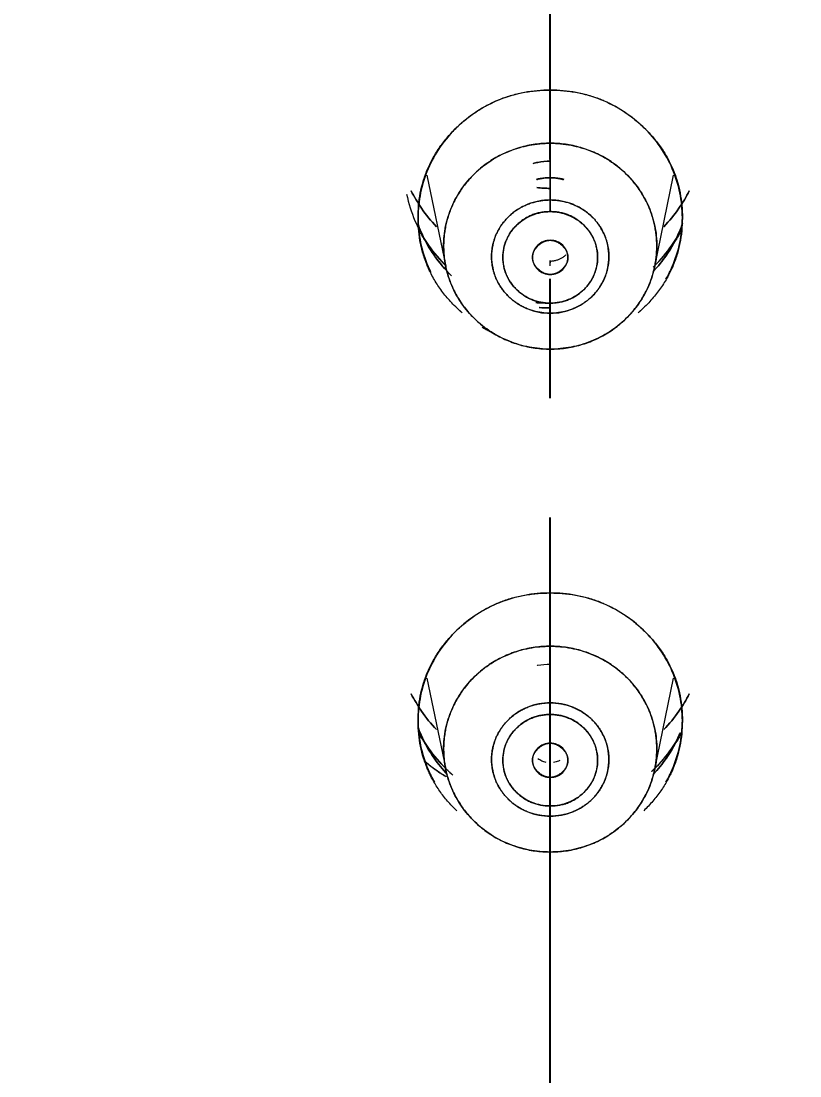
# Model space of a CAD drawing. Header units: inches. Extents: x 1105 to 1525, y -292 to 302.
# Drawn here: x 1204.5 to 1214.36, y 50.83 to 64.2 of the extents above; entities that cross this region are included whole.
import ezdxf

# ---------------------------------------------------------------- set-up
doc = ezdxf.new("R2010")
doc.units = ezdxf.units.IN
doc.header["$LTSCALE"] = 2.42
doc.header["$MEASUREMENT"] = 0
doc.header["$PDMODE"] = 3
doc.header["$PDSIZE"] = 0.3125
doc.linetypes.add('CENTER2', pattern=[1.125, 0.75, -0.125, 0.125, -0.125])
doc.layers.get('0').update_dxf_attribs({"linetype": 'CONTINUOUS'})
doc.layers.get('Defpoints').update_dxf_attribs({"linetype": 'CONTINUOUS'})
doc.layers.add('CENTER', color=1, linetype='CENTER2')
doc.layers.add('DIM', color=3, linetype='CONTINUOUS', lineweight=18)
doc.styles.get("Standard").update_dxf_attribs({"font": 'arial.ttf', "width": 0.8})
doc.dimstyles.new('ISO-25', dxfattribs={"dimtxt": 5, "dimasz": 2.5, "dimexe": 1.25, "dimexo": 0.625, "dimgap": 2, "dimtad": 1, "dimtih": 1, "dimtoh": 1, "dimdec": 1, "dimdsep": 46, "dimtxsty": 'Standard', "dimcen": 0, "dimclrd": 3, "dimclre": 3, "dimclrt": 4, "dimadec": 0, "dimazin": 0, "dimtfac": 1, "dimtdec": 1, "dimtmove": 0, "dimatfit": 3, "dimfxl": 1, "dimarcsym": 0})

# ---------------------------------------------------------------- blocks, each defined once
blk = doc.blocks.new('*D1')
at = {"layer": 'Defpoints', "color": 0, "transparency": 16777216}
for p in [(1211.201, 101.815), (1211.201, -172.578), (1309.638, -172.578)]:
    blk.add_point(p, dxfattribs=at)
at = {"layer": 'DIM', "color": 3, "lineweight": -2, "transparency": 16777216}
for p, q in [((1211.826, 101.815), (1310.888, 101.815)), ((1309.638, 96.815), (1309.638, -30.872)), ((1309.638, -167.578), (1309.638, -39.892)), ((1211.826, -172.578), (1310.888, -172.578))]:
    blk.add_line(p, q, dxfattribs=at)
at = {"layer": 'DIM', "color": 3, "transparency": 16777216}
for points in [[(1308.805, 96.815), (1310.472, 96.815), (1309.638, 101.815)], [(1308.805, -167.578), (1310.472, -167.578), (1309.638, -172.578)]]:
    blk.add_solid(points, dxfattribs=at)
at = {"layer": 'DIM', "color": 4, "transparency": 16777216, "insert": (1309.638, -35.382), "char_height": 5, "attachment_point": 5}
blk.add_mtext('274.4', dxfattribs=at)
blk = doc.blocks.new('*D3')
at = {"layer": 'Defpoints', "color": 0, "transparency": 16777216}
for p in [(1279.036, 140.16), (1143.365, 34.026), (1279.036, 34.019)]:
    blk.add_point(p, dxfattribs=at)
at = {"layer": 'DIM', "color": 3, "lineweight": -2, "transparency": 16777216}
for p, q in [((1143.365, 34.651), (1143.365, 141.41)), ((1279.036, 34.644), (1279.036, 141.41)), ((1148.365, 140.16), (1202.64, 140.16)), ((1274.036, 140.16), (1219.761, 140.16))]:
    blk.add_line(p, q, dxfattribs=at)
at = {"layer": 'DIM', "color": 3, "transparency": 16777216}
for points in [[(1148.365, 140.993), (1148.365, 139.326), (1143.365, 140.16)], [(1274.036, 140.993), (1274.036, 139.326), (1279.036, 140.16)]]:
    blk.add_solid(points, dxfattribs=at)
at = {"layer": 'DIM', "color": 4, "transparency": 16777216, "insert": (1211.201, 140.16), "char_height": 5, "attachment_point": 5}
blk.add_mtext('135.7', dxfattribs=at)

msp = doc.modelspace()

# ---------------------------------------------------------------- linework, layer by layer
at = {"linetype": 'Continuous', "lineweight": 18, "extrusion": (0, 1, 0)}
for p, q in [((1209.637, 62.251), (1209.876, 61.094)), ((1212.525, 61.094), (1212.764, 62.251)), ((1209.637, 55.876), (1209.876, 54.719)), ((1212.525, 54.719), (1212.764, 55.876))]:
    msp.add_line(p, q, dxfattribs=at)
at = {"linetype": 'Continuous', "lineweight": 18}
for points, degree, knots in [([(1211.201, 97.587), (1208.989, 97.587), (1204.567, 97.377), (1197.996, 96.435), (1191.554, 94.877), (1185.3, 92.715), (1179.296, 89.972), (1173.599, 86.674), (1168.264, 82.852), (1163.343, 78.543), (1158.882, 73.79), (1154.926, 68.637), (1151.511, 63.134), (1148.672, 57.334), (1146.434, 51.293), (1144.82, 45.07), (1143.846, 38.724), (1143.628, 34.452), (1143.628, 32.316)], 3, [0, 0, 0, 0, 0.0625, 0.125, 0.1875, 0.25, 0.3125, 0.375, 0.4375, 0.5, 0.5625, 0.625, 0.6875, 0.75, 0.8125, 0.875, 0.9375, 1, 1, 1, 1]), ([(1143.628, 32.316), (1143.628, 33.384), (1143.683, 35.52), (1143.927, 38.716), (1144.333, 41.897), (1145.089, 46.107), (1146.435, 51.293), (1148.671, 57.334), (1151.513, 63.133), (1154.925, 68.637), (1158.884, 73.789), (1163.342, 78.544), (1168.266, 82.851), (1175.377, 87.949), (1185.175, 93.007), (1195.807, 96.122), (1204.567, 97.376), (1208.989, 97.587), (1211.201, 97.587)], 3, [0, 0, 0, 0, 0.03125, 0.0625, 0.09375, 0.125, 0.1875, 0.25, 0.3125, 0.375, 0.4375, 0.5, 0.5625, 0.625, 0.75, 0.875, 0.9375, 1, 1, 1, 1]), ([(1278.773, 32.316), (1278.773, 34.452), (1278.555, 38.724), (1277.581, 45.07), (1275.967, 51.293), (1273.729, 57.334), (1270.89, 63.134), (1267.475, 68.637), (1263.519, 73.79), (1259.058, 78.543), (1254.137, 82.852), (1248.802, 86.674), (1243.105, 89.972), (1237.101, 92.715), (1230.847, 94.877), (1224.405, 96.435), (1217.834, 97.377), (1213.412, 97.587), (1211.201, 97.587)], 3, [0, 0, 0, 0, 0.0625, 0.125, 0.1875, 0.25, 0.3125, 0.375, 0.4375, 0.5, 0.5625, 0.625, 0.6875, 0.75, 0.8125, 0.875, 0.9375, 1, 1, 1, 1]), ([(1211.201, 97.587), (1213.412, 97.587), (1217.834, 97.376), (1226.594, 96.122), (1237.226, 93.007), (1247.024, 87.949), (1254.135, 82.851), (1259.059, 78.544), (1263.517, 73.789), (1267.476, 68.637), (1270.888, 63.133), (1273.73, 57.334), (1275.594, 52.3), (1276.773, 48.182), (1277.744, 44.012), (1278.555, 38.724), (1278.773, 34.452), (1278.773, 32.316)], 3, [0, 0, 0, 0, 0.0625, 0.125, 0.25, 0.375, 0.4375, 0.5, 0.5625, 0.625, 0.6875, 0.75, 0.8125, 0.84375, 0.875, 0.9375, 1, 1, 1, 1]), ([(1211.201, 96.342), (1204.652, 96.342), (1191.804, 93.873), (1179.702, 89.031), (1174.255, 85.516), (1168.81, 82.002), (1159.547, 73.055), (1152.269, 62.535), (1147.256, 50.845), (1144.7, 38.434), (1144.7, 32.107)], 2, [0, 0, 0, 0.125, 0.25, 0.375, 0.375, 0.5, 0.625, 0.75, 0.875, 1, 1, 1]), ([(1195.817, 93.394), (1202.015, 94.846), (1208.388, 95.111), (1213.318, 95.316), (1218.223, 94.804), (1224.622, 94.135), (1230.757, 92.275), (1238.11, 90.045), (1244.729, 86.221), (1251.525, 82.295), (1257.155, 76.908), (1262.782, 71.525), (1266.914, 64.997), (1271.044, 58.472), (1273.44, 51.181), (1275.835, 43.891), (1276.356, 36.257), (1276.877, 28.632), (1275.497, 21.105), (1274.115, 13.574), (1270.908, 6.579), (1268.052, 0.347), (1263.883, -5.15), (1257.961, -12.96), (1249.886, -18.696), (1244.869, -22.26), (1239.241, -24.844)], 2, [0, 0, 0, 0.125, 0.125, 0.1875, 0.1875, 0.25, 0.25, 0.3125, 0.3125, 0.375, 0.375, 0.4375, 0.4375, 0.5, 0.5, 0.5625, 0.5625, 0.625, 0.625, 0.6875, 0.6875, 0.75, 0.75, 0.875, 0.875, 1, 1, 1]), ([(1239.241, -24.844), (1239.945, -24.521), (1241.272, -23.883), (1243.174, -22.889), (1245.001, -21.861), (1246.885, -20.721), (1248.901, -19.401), (1251.067, -17.862), (1253.381, -16.063), (1255.852, -13.947), (1258.478, -11.445), (1261.219, -8.502), (1263.993, -5.097), (1266.701, -1.233), (1269.256, 3.091), (1271.566, 7.863), (1273.516, 12.997), (1275.013, 18.357), (1276.016, 23.822), (1276.519, 29.339), (1276.519, 34.879), (1276.016, 40.4), (1275.013, 45.856), (1273.519, 51.206), (1271.546, 56.409), (1269.108, 61.424), (1266.224, 66.213), (1262.916, 70.741), (1259.21, 74.971), (1255.137, 78.868), (1250.725, 82.407), (1245.994, 85.568), (1241.004, 88.308), (1235.91, 90.561), (1230.9, 92.3), (1226.102, 93.564), (1221.565, 94.42), (1217.342, 94.931), (1213.501, 95.163), (1210.069, 95.186), (1207.014, 95.06), (1204.285, 94.831), (1201.84, 94.532), (1199.657, 94.187), (1197.676, 93.811), (1196.425, 93.537), (1195.817, 93.394)], 3, [0, 0, 0, 0, 0.012202, 0.023189, 0.033858, 0.045296, 0.057999, 0.071972, 0.087381, 0.104481, 0.123651, 0.145097, 0.168608, 0.193819, 0.220656, 0.249232, 0.279085, 0.309194, 0.339088, 0.368937, 0.398843, 0.428755, 0.458652, 0.488547, 0.518447, 0.548347, 0.57824, 0.608136, 0.638049, 0.667943, 0.697772, 0.727718, 0.757896, 0.787508, 0.81533, 0.841142, 0.865293, 0.887639, 0.907732, 0.925508, 0.941345, 0.955585, 0.96839, 0.979913, 0.990205, 1, 1, 1, 1]), ([(1275.847, 28.397), (1275.855, 28.506), (1276.042, 31.393), (1276.001, 37.08), (1274.791, 45.363), (1272.449, 53.418), (1269.02, 61.1), (1264.562, 68.273), (1259.157, 74.81), (1252.9, 80.594), (1245.902, 85.522), (1238.289, 89.508), (1230.196, 92.479), (1221.759, 94.387), (1213.124, 95.194), (1204.448, 94.882), (1198.741, 93.93), (1195.937, 93.274)], 3, [0, 0, 0, 0, 0.002813, 0.073998, 0.145197, 0.216398, 0.287593, 0.358788, 0.429985, 0.501178, 0.572361, 0.643545, 0.714738, 0.785869, 0.857235, 0.928659, 1, 1, 1, 1]), ([(1195.887, 93.19), (1196.492, 93.332), (1197.738, 93.605), (1199.71, 93.979), (1201.883, 94.322), (1204.316, 94.62), (1207.033, 94.848), (1210.074, 94.973), (1213.49, 94.95), (1217.314, 94.719), (1221.518, 94.21), (1226.034, 93.358), (1230.81, 92.1), (1235.796, 90.369), (1240.867, 88.127), (1245.834, 85.4), (1250.543, 82.252), (1254.935, 78.73), (1258.989, 74.851), (1262.678, 70.64), (1265.971, 66.134), (1268.842, 61.366), (1271.269, 56.374), (1273.233, 51.195), (1274.72, 45.87), (1275.718, 40.438), (1276.219, 34.943), (1276.219, 29.429), (1275.719, 23.937), (1274.72, 18.497), (1273.23, 13.162), (1271.289, 8.051), (1268.99, 3.302), (1266.446, -1.003), (1263.75, -4.849), (1260.989, -8.238), (1258.26, -11.168), (1255.647, -13.658), (1253.187, -15.765), (1250.884, -17.555), (1248.728, -19.088), (1246.721, -20.401), (1244.846, -21.536), (1243.027, -22.56), (1241.133, -23.549), (1239.813, -24.184), (1239.113, -24.505)], 3, [0, 0, 0, 0, 0.009795, 0.020087, 0.03161, 0.044415, 0.058655, 0.074492, 0.092268, 0.112361, 0.134707, 0.158858, 0.18467, 0.212492, 0.242104, 0.272282, 0.302228, 0.332057, 0.361951, 0.391864, 0.42176, 0.451653, 0.481553, 0.511453, 0.541348, 0.571245, 0.601157, 0.631063, 0.660912, 0.690806, 0.720915, 0.750768, 0.779344, 0.806181, 0.831392, 0.854903, 0.876349, 0.895519, 0.912619, 0.928028, 0.942001, 0.954704, 0.966142, 0.976811, 0.987798, 1, 1, 1, 1]), ([(1238.926, -24.204), (1244.594, -21.601), (1249.636, -17.993), (1253.679, -15.099), (1257.214, -11.632), (1261.748, -7.184), (1265.281, -1.952), (1269.377, 4.114), (1271.926, 10.932), (1274.313, 17.314), (1275.221, 24.04), (1276.204, 31.32), (1275.41, 38.624), (1274.478, 47.195), (1271.171, 55.203), (1268.094, 62.655), (1263.166, 69.11), (1259.017, 74.545), (1253.753, 79.002), (1248.176, 83.723), (1241.629, 87.101), (1235.346, 90.344), (1228.485, 92.185), (1218.496, 94.865), (1208.135, 94.39), (1201.98, 94.108), (1195.989, 92.705)], 2, [0, 0, 0, 0.125, 0.125, 0.1875, 0.1875, 0.25, 0.25, 0.3125, 0.3125, 0.375, 0.375, 0.4375, 0.4375, 0.5, 0.5, 0.5625, 0.5625, 0.625, 0.625, 0.6875, 0.6875, 0.75, 0.75, 0.875, 0.875, 1, 1, 1]), ([(1195.989, 92.705), (1196.681, 92.867), (1198.001, 93.154), (1199.941, 93.514), (1201.848, 93.812), (1203.864, 94.068), (1206.081, 94.278), (1208.538, 94.424), (1211.258, 94.481), (1214.287, 94.415), (1217.665, 94.179), (1221.39, 93.718), (1225.413, 92.977), (1229.663, 91.91), (1234.077, 90.476), (1238.587, 88.642), (1243.083, 86.403), (1247.409, 83.81), (1251.422, 80.959), (1255.075, 77.927), (1258.424, 74.708), (1261.577, 71.202), (1264.604, 67.271), (1267.483, 62.819), (1270.107, 57.845), (1272.33, 52.456), (1274.036, 46.829), (1275.168, 41.173), (1275.735, 35.705), (1275.811, 30.574), (1275.491, 25.797), (1274.836, 21.258), (1273.845, 16.787), (1272.478, 12.274), (1270.697, 7.727), (1268.522, 3.274), (1266.041, -0.911), (1263.375, -4.71), (1260.618, -8.09), (1257.835, -11.072), (1255.092, -13.667), (1252.471, -15.879), (1250.029, -17.736), (1247.779, -19.294), (1245.71, -20.607), (1243.81, -21.721), (1242.074, -22.664), (1240.467, -23.48), (1239.433, -23.971), (1238.926, -24.204)], 3, [0, 0, 0, 0, 0.011269, 0.021419, 0.031278, 0.041852, 0.053605, 0.066538, 0.08081, 0.096678, 0.114498, 0.1344, 0.156117, 0.179301, 0.203861, 0.229789, 0.256714, 0.283873, 0.310306, 0.335514, 0.360061, 0.38505, 0.41157, 0.440282, 0.471001, 0.502948, 0.535235, 0.566974, 0.597228, 0.625207, 0.651, 0.675617, 0.700265, 0.725877, 0.752635, 0.779868, 0.806498, 0.831609, 0.855023, 0.876985, 0.897373, 0.915773, 0.93207, 0.946569, 0.959582, 0.971263, 0.981756, 0.991115, 1, 1, 1, 1]), ([(1211.201, 63.329), (1211.091, 63.329), (1210.981, 63.319), (1210.766, 63.277), (1210.661, 63.247), (1210.458, 63.166), (1210.361, 63.115), (1210.179, 62.998), (1210.094, 62.93), (1209.939, 62.781), (1209.869, 62.698), (1209.747, 62.522), (1209.696, 62.429), (1209.612, 62.233), (1209.58, 62.131), (1209.537, 61.924), (1209.526, 61.818), (1209.526, 61.606), (1209.537, 61.5), (1209.58, 61.292), (1209.612, 61.191), (1209.664, 61.069), (1209.675, 61.045), (1209.687, 61.021)], 3, [0, 0, 0, 0, 0.097575, 0.097575, 0.195151, 0.195151, 0.292726, 0.292726, 0.390301, 0.390301, 0.487876, 0.487876, 0.585452, 0.585452, 0.683027, 0.683027, 0.780602, 0.780602, 0.878177, 0.878177, 0.975753, 0.975753, 1, 1, 1, 1]), ([(1210.084, 60.506), (1210.05, 60.536), (1209.526, 61.041), (1209.526, 62.381), (1210.506, 63.329), (1211.201, 63.329)], 2, [0, 0, 0, 0.022144, 0.348096, 0.674048, 1, 1, 1]), ([(1212.667, 60.932), (1212.697, 60.984), (1212.724, 61.038), (1212.789, 61.191), (1212.821, 61.292), (1212.864, 61.5), (1212.875, 61.606), (1212.875, 61.818), (1212.864, 61.924), (1212.821, 62.131), (1212.789, 62.233), (1212.706, 62.429), (1212.654, 62.522), (1212.532, 62.698), (1212.462, 62.781), (1212.307, 62.93), (1212.222, 62.998), (1212.04, 63.115), (1211.943, 63.166), (1211.74, 63.247), (1211.635, 63.277), (1211.42, 63.319), (1211.31, 63.329), (1211.201, 63.329)], 3, [0, 0, 0, 0, 0.053232, 0.053232, 0.147909, 0.147909, 0.242586, 0.242586, 0.337262, 0.337262, 0.431939, 0.431939, 0.526616, 0.526616, 0.621293, 0.621293, 0.71597, 0.71597, 0.810646, 0.810646, 0.905323, 0.905323, 1, 1, 1, 1]), ([(1211.201, 63.329), (1211.894, 63.329), (1212.875, 62.383), (1212.875, 61.043), (1212.351, 60.536), (1212.317, 60.506)], 2, [0, 0, 0, 0.325952, 0.651904, 0.977856, 1, 1, 1]), ([(1211.201, 60.045), (1211.112, 60.045), (1211.024, 60.054), (1210.85, 60.087), (1210.765, 60.112), (1210.602, 60.177), (1210.524, 60.218), (1210.377, 60.312), (1210.308, 60.367), (1210.183, 60.488), (1210.127, 60.554), (1210.028, 60.696), (1209.986, 60.772), (1209.919, 60.929), (1209.893, 61.012), (1209.858, 61.179), (1209.85, 61.264), (1209.85, 61.435), (1209.858, 61.521), (1209.893, 61.688), (1209.919, 61.77), (1209.986, 61.928), (1210.028, 62.004), (1210.127, 62.146), (1210.183, 62.212), (1210.308, 62.333), (1210.377, 62.387), (1210.524, 62.482), (1210.602, 62.523), (1210.765, 62.588), (1210.85, 62.613), (1211.024, 62.646), (1211.112, 62.655), (1211.201, 62.655)], 3, [0, 0, 0, 0, 0.0625, 0.0625, 0.125, 0.125, 0.1875, 0.1875, 0.25, 0.25, 0.3125, 0.3125, 0.375, 0.375, 0.4375, 0.4375, 0.5, 0.5, 0.5625, 0.5625, 0.625, 0.625, 0.6875, 0.6875, 0.75, 0.75, 0.8125, 0.8125, 0.875, 0.875, 0.9375, 0.9375, 1, 1, 1, 1]), ([(1211.201, 62.655), (1211.289, 62.655), (1211.377, 62.646), (1211.551, 62.613), (1211.636, 62.588), (1211.799, 62.523), (1211.877, 62.482), (1212.024, 62.387), (1212.093, 62.333), (1212.218, 62.212), (1212.275, 62.146), (1212.373, 62.004), (1212.415, 61.928), (1212.482, 61.77), (1212.508, 61.688), (1212.543, 61.521), (1212.551, 61.435), (1212.551, 61.264), (1212.543, 61.179), (1212.508, 61.012), (1212.482, 60.929), (1212.415, 60.772), (1212.373, 60.696), (1212.275, 60.554), (1212.218, 60.488), (1212.093, 60.367), (1212.024, 60.312), (1211.877, 60.218), (1211.799, 60.177), (1211.636, 60.112), (1211.551, 60.087), (1211.377, 60.054), (1211.289, 60.045), (1211.201, 60.045)], 3, [0, 0, 0, 0, 0.0625, 0.0625, 0.125, 0.125, 0.1875, 0.1875, 0.25, 0.25, 0.3125, 0.3125, 0.375, 0.375, 0.4375, 0.4375, 0.5, 0.5, 0.5625, 0.5625, 0.625, 0.625, 0.6875, 0.6875, 0.75, 0.75, 0.8125, 0.8125, 0.875, 0.875, 0.9375, 0.9375, 1, 1, 1, 1]), ([(1210.985, 62.4), (1211.004, 62.405), (1211.023, 62.409), (1211.095, 62.423), (1211.148, 62.428), (1211.201, 62.428)], 3, [0, 0, 0, 0, 0.270207, 0.270207, 1, 1, 1, 1]), ([(1211.201, 62.428), (1211.148, 62.428), (1211.095, 62.423), (1211.023, 62.409), (1211.004, 62.405), (1210.985, 62.4)], 3, [0, 0, 0, 0, 0.729793, 0.729793, 1, 1, 1, 1]), ([(1211.201, 62.218), (1211.158, 62.219), (1211.116, 62.215), (1211.057, 62.205), (1211.04, 62.201), (1211.022, 62.197)], 3, [0, 0, 0, 0, 0.70274, 0.70274, 1, 1, 1, 1]), ([(1211.03, 62.196), (1211.032, 62.196), (1211.043, 62.199), (1211.061, 62.203), (1211.085, 62.208), (1211.109, 62.212), (1211.132, 62.215), (1211.155, 62.217), (1211.178, 62.218), (1211.193, 62.218), (1211.201, 62.218)], 3, [0, 0, 0, 0, 0.045946, 0.188087, 0.328298, 0.466573, 0.602904, 0.73727, 0.869643, 1, 1, 1, 1]), ([(1211.379, 62.197), (1211.361, 62.201), (1211.344, 62.205), (1211.285, 62.215), (1211.243, 62.219), (1211.201, 62.218)], 3, [0, 0, 0, 0, 0.29726, 0.29726, 1, 1, 1, 1]), ([(1211.201, 62.218), (1211.204, 62.218), (1211.211, 62.218), (1211.223, 62.218), (1211.234, 62.217), (1211.247, 62.216), (1211.259, 62.215), (1211.272, 62.214), (1211.285, 62.212), (1211.299, 62.21), (1211.313, 62.207), (1211.328, 62.204), (1211.343, 62.201), (1211.356, 62.198), (1211.364, 62.196), (1211.367, 62.195)], 3, [0, 0, 0, 0, 0.064227, 0.131102, 0.200621, 0.272781, 0.347578, 0.425004, 0.505053, 0.587716, 0.672982, 0.760839, 0.851276, 0.944277, 1, 1, 1, 1]), ([(1209.438, 62.052), (1209.477, 61.975), (1209.521, 61.901), (1209.627, 61.748), (1209.69, 61.67), (1209.76, 61.597)], 3, [0, 0, 0, 0, 0.461241, 0.461241, 1, 1, 1, 1]), ([(1209.76, 61.597), (1209.69, 61.67), (1209.627, 61.748), (1209.521, 61.901), (1209.477, 61.975), (1209.438, 62.052)], 3, [0, 0, 0, 0, 0.538758, 0.538758, 1, 1, 1, 1]), ([(1212.641, 61.597), (1212.711, 61.67), (1212.774, 61.748), (1212.88, 61.901), (1212.924, 61.975), (1212.963, 62.052)], 3, [0, 0, 0, 0, 0.538758, 0.538758, 1, 1, 1, 1]), ([(1212.963, 62.052), (1212.924, 61.975), (1212.88, 61.901), (1212.774, 61.748), (1212.711, 61.67), (1212.641, 61.597)], 3, [0, 0, 0, 0, 0.461241, 0.461241, 1, 1, 1, 1]), ([(1209.381, 62.008), (1209.405, 61.894), (1209.44, 61.781), (1209.533, 61.565), (1209.59, 61.461), (1209.725, 61.266), (1209.803, 61.175), (1209.888, 61.092)], 3, [0, 0, 0, 0, 0.332777, 0.332777, 0.666389, 0.666389, 1, 1, 1, 1]), ([(1211.201, 61.936), (1211.152, 61.936), (1211.103, 61.931), (1211.008, 61.913), (1210.961, 61.899), (1210.871, 61.863), (1210.828, 61.841), (1210.747, 61.789), (1210.709, 61.759), (1210.64, 61.692), (1210.609, 61.656), (1210.555, 61.578), (1210.532, 61.536), (1210.495, 61.449), (1210.481, 61.404), (1210.462, 61.312), (1210.457, 61.265), (1210.457, 61.171), (1210.462, 61.124), (1210.481, 61.032), (1210.495, 60.986), (1210.532, 60.899), (1210.555, 60.858), (1210.609, 60.78), (1210.64, 60.743), (1210.709, 60.677), (1210.747, 60.647), (1210.828, 60.594), (1210.871, 60.572), (1210.961, 60.536), (1211.008, 60.522), (1211.103, 60.504), (1211.152, 60.5), (1211.201, 60.5)], 3, [0, 0, 0, 0, 0.0625, 0.0625, 0.125, 0.125, 0.1875, 0.1875, 0.25, 0.25, 0.3125, 0.3125, 0.375, 0.375, 0.4375, 0.4375, 0.5, 0.5, 0.5625, 0.5625, 0.625, 0.625, 0.6875, 0.6875, 0.75, 0.75, 0.8125, 0.8125, 0.875, 0.875, 0.9375, 0.9375, 1, 1, 1, 1]), ([(1211.201, 60.5), (1211.249, 60.5), (1211.298, 60.504), (1211.393, 60.522), (1211.44, 60.536), (1211.53, 60.572), (1211.573, 60.594), (1211.654, 60.647), (1211.692, 60.677), (1211.761, 60.743), (1211.792, 60.78), (1211.846, 60.858), (1211.869, 60.899), (1211.906, 60.986), (1211.92, 61.032), (1211.939, 61.124), (1211.944, 61.171), (1211.944, 61.265), (1211.939, 61.312), (1211.92, 61.404), (1211.906, 61.449), (1211.869, 61.536), (1211.846, 61.578), (1211.792, 61.656), (1211.761, 61.692), (1211.692, 61.759), (1211.654, 61.789), (1211.573, 61.841), (1211.53, 61.863), (1211.44, 61.899), (1211.393, 61.913), (1211.298, 61.931), (1211.249, 61.936), (1211.201, 61.936)], 3, [0, 0, 0, 0, 0.0625, 0.0625, 0.125, 0.125, 0.1875, 0.1875, 0.25, 0.25, 0.3125, 0.3125, 0.375, 0.375, 0.4375, 0.4375, 0.5, 0.5, 0.5625, 0.5625, 0.625, 0.625, 0.6875, 0.6875, 0.75, 0.75, 0.8125, 0.8125, 0.875, 0.875, 0.9375, 0.9375, 1, 1, 1, 1]), ([(1211.201, 61.936), (1211.201, 61.912), (1211.201, 61.887), (1211.201, 61.837), (1211.201, 61.812), (1211.201, 61.788)], 3, [0, 0, 0, 0, 0.5, 0.5, 1, 1, 1, 1]), ([(1211.201, 61.788), (1211.201, 61.812), (1211.201, 61.837), (1211.201, 61.887), (1211.201, 61.912), (1211.201, 61.936)], 3, [0, 0, 0, 0, 0.5, 0.5, 1, 1, 1, 1]), ([(1211.201, 60.629), (1211.161, 60.629), (1211.122, 60.633), (1211.045, 60.647), (1211.007, 60.658), (1210.935, 60.687), (1210.9, 60.705), (1210.835, 60.748), (1210.804, 60.772), (1210.748, 60.825), (1210.723, 60.855), (1210.68, 60.918), (1210.661, 60.951), (1210.631, 61.022), (1210.62, 61.058), (1210.604, 61.132), (1210.601, 61.17), (1210.601, 61.246), (1210.604, 61.284), (1210.62, 61.359), (1210.631, 61.395), (1210.661, 61.465), (1210.68, 61.499), (1210.723, 61.562), (1210.748, 61.591), (1210.804, 61.645), (1210.835, 61.669), (1210.9, 61.711), (1210.935, 61.729), (1211.007, 61.758), (1211.045, 61.769), (1211.122, 61.784), (1211.161, 61.788), (1211.201, 61.788)], 3, [0, 0, 0, 0, 0.0625, 0.0625, 0.125, 0.125, 0.1875, 0.1875, 0.25, 0.25, 0.3125, 0.3125, 0.375, 0.375, 0.4375, 0.4375, 0.5, 0.5, 0.5625, 0.5625, 0.625, 0.625, 0.6875, 0.6875, 0.75, 0.75, 0.8125, 0.8125, 0.875, 0.875, 0.9375, 0.9375, 1, 1, 1, 1]), ([(1211.201, 61.788), (1211.24, 61.788), (1211.279, 61.784), (1211.356, 61.769), (1211.394, 61.758), (1211.466, 61.729), (1211.501, 61.711), (1211.567, 61.669), (1211.597, 61.645), (1211.653, 61.591), (1211.678, 61.562), (1211.721, 61.499), (1211.74, 61.465), (1211.77, 61.395), (1211.781, 61.359), (1211.797, 61.284), (1211.801, 61.246), (1211.801, 61.17), (1211.797, 61.132), (1211.781, 61.058), (1211.77, 61.022), (1211.74, 60.951), (1211.721, 60.918), (1211.678, 60.855), (1211.653, 60.825), (1211.597, 60.772), (1211.567, 60.748), (1211.501, 60.705), (1211.466, 60.687), (1211.394, 60.658), (1211.356, 60.647), (1211.279, 60.633), (1211.24, 60.629), (1211.201, 60.629)], 3, [0, 0, 0, 0, 0.0625, 0.0625, 0.125, 0.125, 0.1875, 0.1875, 0.25, 0.25, 0.3125, 0.3125, 0.375, 0.375, 0.4375, 0.4375, 0.5, 0.5, 0.5625, 0.5625, 0.625, 0.625, 0.6875, 0.6875, 0.75, 0.75, 0.8125, 0.8125, 0.875, 0.875, 0.9375, 0.9375, 1, 1, 1, 1]), ([(1209.521, 61.644), (1209.534, 61.606), (1209.549, 61.568), (1209.609, 61.427), (1209.664, 61.328), (1209.779, 61.162), (1209.835, 61.093), (1209.896, 61.029)], 3, [0, 0, 0, 0, 0.169523, 0.169523, 0.635887, 0.635887, 1, 1, 1, 1]), ([(1212.505, 61.029), (1212.566, 61.093), (1212.622, 61.162), (1212.737, 61.328), (1212.792, 61.427), (1212.852, 61.568), (1212.867, 61.606), (1212.88, 61.644)], 3, [0, 0, 0, 0, 0.363891, 0.363891, 0.830418, 0.830418, 1, 1, 1, 1]), ([(1209.949, 60.975), (1209.867, 61.055), (1209.793, 61.142), (1209.664, 61.328), (1209.609, 61.427), (1209.56, 61.543), (1209.554, 61.556), (1209.549, 61.57)], 3, [0, 0, 0, 0, 0.470256, 0.470256, 0.940513, 0.940513, 1, 1, 1, 1]), ([(1212.862, 61.55), (1212.732, 61.303), (1212.509, 61.088), (1212.505, 61.084)], 2, [0, 0, 0, 0.983514, 1, 1, 1]), ([(1212.505, 61.085), (1212.508, 61.087), (1212.51, 61.089), (1212.598, 61.175), (1212.676, 61.266), (1212.788, 61.428), (1212.829, 61.496), (1212.865, 61.566)], 3, [0, 0, 0, 0, 0.016671, 0.016671, 0.606816, 0.606816, 1, 1, 1, 1]), ([(1212.847, 61.558), (1212.844, 61.549), (1212.84, 61.539), (1212.792, 61.427), (1212.737, 61.328), (1212.622, 61.162), (1212.566, 61.093), (1212.505, 61.029)], 3, [0, 0, 0, 0, 0.047747, 0.047747, 0.582721, 0.582721, 1, 1, 1, 1]), ([(1211.201, 60.991), (1211.12, 60.992), (1210.977, 61.125), (1210.976, 61.208), (1210.975, 61.286), (1211.049, 61.357), (1211.118, 61.424), (1211.201, 61.425)], 2, [0, 0, 0, 0.25, 0.5, 0.5, 0.75, 0.75, 1, 1, 1]), ([(1211.201, 61.425), (1211.171, 61.425), (1211.142, 61.42), (1211.088, 61.398), (1211.063, 61.382), (1211.021, 61.342), (1211.005, 61.318), (1210.982, 61.265), (1210.976, 61.237), (1210.976, 61.18), (1210.982, 61.151), (1211.004, 61.099), (1211.021, 61.074), (1211.062, 61.034), (1211.087, 61.018), (1211.142, 60.996), (1211.171, 60.991), (1211.201, 60.991)], 3, [0, 0, 0, 0, 0.125, 0.125, 0.25, 0.25, 0.375, 0.375, 0.5, 0.5, 0.625, 0.625, 0.75, 0.75, 0.875, 0.875, 1, 1, 1, 1]), ([(1211.201, 60.991), (1211.23, 60.991), (1211.259, 60.996), (1211.314, 61.018), (1211.339, 61.034), (1211.38, 61.074), (1211.397, 61.099), (1211.419, 61.151), (1211.425, 61.18), (1211.425, 61.237), (1211.419, 61.265), (1211.396, 61.318), (1211.38, 61.342), (1211.338, 61.382), (1211.313, 61.398), (1211.259, 61.42), (1211.23, 61.425), (1211.201, 61.425)], 3, [0, 0, 0, 0, 0.125, 0.125, 0.25, 0.25, 0.375, 0.375, 0.5, 0.5, 0.625, 0.625, 0.75, 0.75, 0.875, 0.875, 1, 1, 1, 1]), ([(1211.201, 61.425), (1211.281, 61.424), (1211.424, 61.29), (1211.425, 61.208), (1211.426, 61.129), (1211.352, 61.059), (1211.283, 60.992), (1211.201, 60.991)], 2, [0, 0, 0, 0.25, 0.5, 0.5, 0.75, 0.75, 1, 1, 1]), ([(1211.201, 61.162), (1211.216, 61.162), (1211.245, 61.164), (1211.287, 61.174), (1211.323, 61.188), (1211.357, 61.206), (1211.383, 61.225), (1211.397, 61.237), (1211.401, 61.242)], 3, [0, 0, 0, 0, 0.206281, 0.393288, 0.565552, 0.733886, 0.911706, 1, 1, 1, 1]), ([(1211.201, 60.629), (1211.201, 60.605), (1211.201, 60.581), (1211.201, 60.538), (1211.201, 60.518), (1211.201, 60.5)], 3, [0, 0, 0, 0, 0.5, 0.5, 1, 1, 1, 1]), ([(1211.201, 60.5), (1211.201, 60.518), (1211.201, 60.538), (1211.201, 60.581), (1211.201, 60.605), (1211.201, 60.629)], 3, [0, 0, 0, 0, 0.5, 0.5, 1, 1, 1, 1]), ([(1211.201, 56.954), (1211.091, 56.954), (1210.981, 56.944), (1210.766, 56.902), (1210.661, 56.871), (1210.458, 56.79), (1210.361, 56.74), (1210.179, 56.623), (1210.094, 56.555), (1209.939, 56.406), (1209.869, 56.323), (1209.747, 56.147), (1209.696, 56.053), (1209.612, 55.858), (1209.58, 55.756), (1209.537, 55.548), (1209.526, 55.443), (1209.526, 55.231), (1209.537, 55.125), (1209.58, 54.917), (1209.612, 54.816), (1209.677, 54.663), (1209.704, 54.609), (1209.734, 54.557)], 3, [0, 0, 0, 0, 0.094677, 0.094677, 0.189354, 0.189354, 0.28403, 0.28403, 0.378707, 0.378707, 0.473384, 0.473384, 0.568061, 0.568061, 0.662738, 0.662738, 0.757414, 0.757414, 0.852091, 0.852091, 0.946768, 0.946768, 1, 1, 1, 1]), ([(1210.016, 54.193), (1209.526, 54.666), (1209.526, 56.006), (1210.506, 56.954), (1211.201, 56.954)], 2, [0, 0, 0, 0.333319, 0.66666, 1, 1, 1]), ([(1212.667, 54.557), (1212.697, 54.609), (1212.724, 54.663), (1212.789, 54.816), (1212.821, 54.917), (1212.864, 55.125), (1212.875, 55.231), (1212.875, 55.443), (1212.864, 55.548), (1212.821, 55.756), (1212.789, 55.858), (1212.706, 56.053), (1212.654, 56.147), (1212.532, 56.323), (1212.462, 56.406), (1212.307, 56.555), (1212.222, 56.623), (1212.04, 56.74), (1211.943, 56.79), (1211.74, 56.871), (1211.635, 56.902), (1211.42, 56.944), (1211.31, 56.954), (1211.201, 56.954)], 3, [0, 0, 0, 0, 0.053232, 0.053232, 0.147909, 0.147909, 0.242586, 0.242586, 0.337262, 0.337262, 0.431939, 0.431939, 0.526616, 0.526616, 0.621293, 0.621293, 0.71597, 0.71597, 0.810646, 0.810646, 0.905323, 0.905323, 1, 1, 1, 1]), ([(1211.201, 56.954), (1211.894, 56.954), (1212.875, 56.007), (1212.875, 54.668), (1212.385, 54.193)], 2, [0, 0, 0, 0.33334, 0.666681, 1, 1, 1]), ([(1211.201, 53.67), (1211.112, 53.67), (1211.024, 53.678), (1210.85, 53.712), (1210.765, 53.737), (1210.602, 53.802), (1210.524, 53.842), (1210.377, 53.937), (1210.308, 53.992), (1210.183, 54.113), (1210.127, 54.179), (1210.028, 54.321), (1209.986, 54.397), (1209.919, 54.554), (1209.893, 54.636), (1209.858, 54.804), (1209.85, 54.889), (1209.85, 55.06), (1209.858, 55.146), (1209.893, 55.313), (1209.919, 55.395), (1209.986, 55.553), (1210.028, 55.629), (1210.127, 55.771), (1210.183, 55.837), (1210.308, 55.958), (1210.377, 56.012), (1210.524, 56.107), (1210.602, 56.147), (1210.765, 56.213), (1210.85, 56.238), (1211.024, 56.271), (1211.112, 56.279), (1211.201, 56.279)], 3, [0, 0, 0, 0, 0.0625, 0.0625, 0.125, 0.125, 0.1875, 0.1875, 0.25, 0.25, 0.3125, 0.3125, 0.375, 0.375, 0.4375, 0.4375, 0.5, 0.5, 0.5625, 0.5625, 0.625, 0.625, 0.6875, 0.6875, 0.75, 0.75, 0.8125, 0.8125, 0.875, 0.875, 0.9375, 0.9375, 1, 1, 1, 1]), ([(1211.201, 56.279), (1211.289, 56.279), (1211.377, 56.271), (1211.551, 56.238), (1211.636, 56.213), (1211.799, 56.147), (1211.877, 56.107), (1212.024, 56.012), (1212.093, 55.958), (1212.218, 55.837), (1212.275, 55.771), (1212.373, 55.629), (1212.415, 55.553), (1212.482, 55.395), (1212.508, 55.313), (1212.543, 55.146), (1212.551, 55.06), (1212.551, 54.889), (1212.543, 54.804), (1212.508, 54.636), (1212.482, 54.554), (1212.415, 54.397), (1212.373, 54.321), (1212.275, 54.179), (1212.218, 54.113), (1212.093, 53.992), (1212.024, 53.937), (1211.877, 53.842), (1211.799, 53.802), (1211.636, 53.737), (1211.551, 53.712), (1211.377, 53.678), (1211.289, 53.67), (1211.201, 53.67)], 3, [0, 0, 0, 0, 0.0625, 0.0625, 0.125, 0.125, 0.1875, 0.1875, 0.25, 0.25, 0.3125, 0.3125, 0.375, 0.375, 0.4375, 0.4375, 0.5, 0.5, 0.5625, 0.5625, 0.625, 0.625, 0.6875, 0.6875, 0.75, 0.75, 0.8125, 0.8125, 0.875, 0.875, 0.9375, 0.9375, 1, 1, 1, 1]), ([(1211.036, 56.036), (1211.038, 56.037), (1211.04, 56.037), (1211.095, 56.048), (1211.148, 56.053), (1211.201, 56.053)], 3, [0, 0, 0, 0, 0.03869, 0.03869, 1, 1, 1, 1]), ([(1209.438, 55.676), (1209.477, 55.6), (1209.521, 55.526), (1209.627, 55.373), (1209.69, 55.295), (1209.76, 55.222)], 3, [0, 0, 0, 0, 0.461241, 0.461241, 1, 1, 1, 1]), ([(1209.76, 55.222), (1209.69, 55.295), (1209.627, 55.373), (1209.521, 55.526), (1209.477, 55.6), (1209.438, 55.676)], 3, [0, 0, 0, 0, 0.538758, 0.538758, 1, 1, 1, 1]), ([(1212.641, 55.222), (1212.711, 55.295), (1212.774, 55.373), (1212.88, 55.526), (1212.924, 55.6), (1212.963, 55.676)], 3, [0, 0, 0, 0, 0.538758, 0.538758, 1, 1, 1, 1]), ([(1212.963, 55.676), (1212.924, 55.6), (1212.88, 55.526), (1212.774, 55.373), (1212.711, 55.295), (1212.641, 55.222)], 3, [0, 0, 0, 0, 0.461241, 0.461241, 1, 1, 1, 1]), ([(1211.201, 55.561), (1211.152, 55.561), (1211.103, 55.556), (1211.008, 55.538), (1210.961, 55.524), (1210.871, 55.488), (1210.828, 55.466), (1210.747, 55.414), (1210.709, 55.384), (1210.64, 55.317), (1210.609, 55.281), (1210.555, 55.203), (1210.532, 55.161), (1210.495, 55.074), (1210.481, 55.029), (1210.462, 54.937), (1210.457, 54.89), (1210.457, 54.796), (1210.462, 54.749), (1210.481, 54.656), (1210.495, 54.611), (1210.532, 54.524), (1210.555, 54.483), (1210.609, 54.405), (1210.64, 54.368), (1210.709, 54.302), (1210.747, 54.272), (1210.828, 54.219), (1210.871, 54.197), (1210.961, 54.161), (1211.008, 54.147), (1211.103, 54.129), (1211.152, 54.124), (1211.201, 54.124)], 3, [0, 0, 0, 0, 0.0625, 0.0625, 0.125, 0.125, 0.1875, 0.1875, 0.25, 0.25, 0.3125, 0.3125, 0.375, 0.375, 0.4375, 0.4375, 0.5, 0.5, 0.5625, 0.5625, 0.625, 0.625, 0.6875, 0.6875, 0.75, 0.75, 0.8125, 0.8125, 0.875, 0.875, 0.9375, 0.9375, 1, 1, 1, 1]), ([(1211.201, 55.561), (1211.201, 55.537), (1211.201, 55.512), (1211.201, 55.462), (1211.201, 55.437), (1211.201, 55.413)], 3, [0, 0, 0, 0, 0.5, 0.5, 1, 1, 1, 1]), ([(1211.201, 54.124), (1211.249, 54.124), (1211.298, 54.129), (1211.393, 54.147), (1211.44, 54.161), (1211.53, 54.197), (1211.573, 54.219), (1211.654, 54.272), (1211.692, 54.302), (1211.761, 54.368), (1211.792, 54.405), (1211.846, 54.483), (1211.869, 54.524), (1211.906, 54.611), (1211.92, 54.656), (1211.939, 54.749), (1211.944, 54.796), (1211.944, 54.89), (1211.939, 54.937), (1211.92, 55.029), (1211.906, 55.074), (1211.869, 55.161), (1211.846, 55.203), (1211.792, 55.281), (1211.761, 55.317), (1211.692, 55.384), (1211.654, 55.414), (1211.573, 55.466), (1211.53, 55.488), (1211.44, 55.524), (1211.393, 55.538), (1211.298, 55.556), (1211.249, 55.561), (1211.201, 55.561)], 3, [0, 0, 0, 0, 0.0625, 0.0625, 0.125, 0.125, 0.1875, 0.1875, 0.25, 0.25, 0.3125, 0.3125, 0.375, 0.375, 0.4375, 0.4375, 0.5, 0.5, 0.5625, 0.5625, 0.625, 0.625, 0.6875, 0.6875, 0.75, 0.75, 0.8125, 0.8125, 0.875, 0.875, 0.9375, 0.9375, 1, 1, 1, 1]), ([(1211.201, 55.413), (1211.201, 55.437), (1211.201, 55.462), (1211.201, 55.512), (1211.201, 55.537), (1211.201, 55.561)], 3, [0, 0, 0, 0, 0.5, 0.5, 1, 1, 1, 1]), ([(1211.201, 54.254), (1211.161, 54.254), (1211.122, 54.257), (1211.045, 54.272), (1211.007, 54.283), (1210.935, 54.312), (1210.9, 54.33), (1210.835, 54.372), (1210.804, 54.397), (1210.748, 54.45), (1210.723, 54.48), (1210.68, 54.543), (1210.661, 54.576), (1210.631, 54.646), (1210.62, 54.683), (1210.604, 54.757), (1210.601, 54.795), (1210.601, 54.871), (1210.604, 54.909), (1210.62, 54.983), (1210.631, 55.02), (1210.661, 55.09), (1210.68, 55.124), (1210.723, 55.187), (1210.748, 55.216), (1210.804, 55.27), (1210.835, 55.294), (1210.9, 55.336), (1210.935, 55.354), (1211.007, 55.383), (1211.045, 55.394), (1211.122, 55.409), (1211.161, 55.413), (1211.201, 55.413)], 3, [0, 0, 0, 0, 0.0625, 0.0625, 0.125, 0.125, 0.1875, 0.1875, 0.25, 0.25, 0.3125, 0.3125, 0.375, 0.375, 0.4375, 0.4375, 0.5, 0.5, 0.5625, 0.5625, 0.625, 0.625, 0.6875, 0.6875, 0.75, 0.75, 0.8125, 0.8125, 0.875, 0.875, 0.9375, 0.9375, 1, 1, 1, 1]), ([(1211.201, 55.413), (1211.24, 55.413), (1211.279, 55.409), (1211.356, 55.394), (1211.394, 55.383), (1211.466, 55.354), (1211.501, 55.336), (1211.567, 55.294), (1211.597, 55.27), (1211.653, 55.216), (1211.678, 55.187), (1211.721, 55.124), (1211.74, 55.09), (1211.77, 55.02), (1211.781, 54.983), (1211.797, 54.909), (1211.801, 54.871), (1211.801, 54.795), (1211.797, 54.757), (1211.781, 54.683), (1211.77, 54.646), (1211.74, 54.576), (1211.721, 54.543), (1211.678, 54.48), (1211.653, 54.45), (1211.597, 54.397), (1211.567, 54.372), (1211.501, 54.33), (1211.466, 54.312), (1211.394, 54.283), (1211.356, 54.272), (1211.279, 54.257), (1211.24, 54.254), (1211.201, 54.254)], 3, [0, 0, 0, 0, 0.0625, 0.0625, 0.125, 0.125, 0.1875, 0.1875, 0.25, 0.25, 0.3125, 0.3125, 0.375, 0.375, 0.4375, 0.4375, 0.5, 0.5, 0.5625, 0.5625, 0.625, 0.625, 0.6875, 0.6875, 0.75, 0.75, 0.8125, 0.8125, 0.875, 0.875, 0.9375, 0.9375, 1, 1, 1, 1]), ([(1209.521, 55.269), (1209.534, 55.231), (1209.549, 55.193), (1209.609, 55.052), (1209.664, 54.953), (1209.779, 54.787), (1209.835, 54.718), (1209.896, 54.654)], 3, [0, 0, 0, 0, 0.169523, 0.169523, 0.635887, 0.635887, 1, 1, 1, 1]), ([(1209.535, 55.193), (1209.571, 55.122), (1209.612, 55.054), (1209.725, 54.89), (1209.803, 54.799), (1209.914, 54.692), (1209.941, 54.667), (1209.968, 54.644)], 3, [0, 0, 0, 0, 0.341524, 0.341524, 0.848238, 0.848238, 1, 1, 1, 1]), ([(1209.968, 54.644), (1209.927, 54.679), (1209.67, 54.928), (1209.539, 55.175)], 2, [0, 0, 0, 0.151001, 1, 1, 1]), ([(1209.896, 54.654), (1209.835, 54.718), (1209.779, 54.787), (1209.664, 54.953), (1209.609, 55.052), (1209.561, 55.164), (1209.557, 55.173), (1209.554, 55.182)], 3, [0, 0, 0, 0, 0.417793, 0.417793, 0.95291, 0.95291, 1, 1, 1, 1]), ([(1212.485, 54.691), (1212.494, 54.699), (1212.504, 54.708), (1212.598, 54.799), (1212.676, 54.89), (1212.788, 55.053), (1212.829, 55.121), (1212.865, 55.191)], 3, [0, 0, 0, 0, 0.059015, 0.059015, 0.623748, 0.623748, 1, 1, 1, 1]), ([(1212.862, 55.175), (1212.732, 54.928), (1212.499, 54.704), (1212.486, 54.691)], 2, [0, 0, 0, 0.942372, 1, 1, 1]), ([(1212.505, 54.654), (1212.566, 54.718), (1212.622, 54.787), (1212.737, 54.953), (1212.792, 55.052), (1212.84, 55.164), (1212.844, 55.174), (1212.847, 55.183)], 3, [0, 0, 0, 0, 0.417513, 0.417513, 0.952273, 0.952273, 1, 1, 1, 1]), ([(1212.847, 55.183), (1212.844, 55.174), (1212.84, 55.164), (1212.792, 55.052), (1212.737, 54.953), (1212.622, 54.787), (1212.566, 54.718), (1212.505, 54.654)], 3, [0, 0, 0, 0, 0.047728, 0.047728, 0.582487, 0.582487, 1, 1, 1, 1]), ([(1211.201, 55.05), (1211.171, 55.05), (1211.142, 55.045), (1211.088, 55.023), (1211.063, 55.007), (1211.021, 54.967), (1211.004, 54.943), (1210.982, 54.89), (1210.976, 54.862), (1210.976, 54.805), (1210.982, 54.776), (1211.004, 54.724), (1211.021, 54.699), (1211.062, 54.659), (1211.087, 54.643), (1211.142, 54.621), (1211.171, 54.616), (1211.201, 54.616)], 3, [0, 0, 0, 0, 0.125, 0.125, 0.25, 0.25, 0.375, 0.375, 0.5, 0.5, 0.625, 0.625, 0.75, 0.75, 0.875, 0.875, 1, 1, 1, 1]), ([(1211.201, 54.616), (1211.12, 54.617), (1210.977, 54.75), (1210.976, 54.833), (1210.975, 54.911), (1211.049, 54.982), (1211.118, 55.049), (1211.201, 55.05)], 2, [0, 0, 0, 0.25, 0.5, 0.5, 0.75, 0.75, 1, 1, 1]), ([(1211.201, 55.05), (1211.281, 55.049), (1211.424, 54.915), (1211.425, 54.833), (1211.426, 54.754), (1211.353, 54.684), (1211.283, 54.617), (1211.201, 54.616)], 2, [0, 0, 0, 0.25, 0.5, 0.5, 0.75, 0.75, 1, 1, 1]), ([(1211.201, 54.616), (1211.23, 54.616), (1211.259, 54.621), (1211.314, 54.643), (1211.339, 54.659), (1211.38, 54.699), (1211.397, 54.724), (1211.419, 54.776), (1211.425, 54.805), (1211.425, 54.862), (1211.419, 54.89), (1211.397, 54.943), (1211.38, 54.967), (1211.338, 55.007), (1211.313, 55.023), (1211.259, 55.045), (1211.23, 55.05), (1211.201, 55.05)], 3, [0, 0, 0, 0, 0.125, 0.125, 0.25, 0.25, 0.375, 0.375, 0.5, 0.5, 0.625, 0.625, 0.75, 0.75, 0.875, 0.875, 1, 1, 1, 1]), ([(1211.149, 54.806), (1211.13, 54.811), (1211.093, 54.823), (1211.059, 54.841), (1211.043, 54.852)], 3, [0, 0, 0, 0, 0.468664, 1, 1, 1, 1]), ([(1211.323, 54.832), (1211.317, 54.829), (1211.292, 54.817), (1211.265, 54.809), (1211.243, 54.804)], 3, [0, 0, 0, 0, 0.235747, 1, 1, 1, 1]), ([(1209.881, 54.624), (1209.865, 54.634), (1209.849, 54.644), (1209.753, 54.706), (1209.677, 54.762), (1209.603, 54.822)], 3, [0, 0, 0, 0, 0.165093, 0.165093, 1, 1, 1, 1]), ([(1211.201, 54.254), (1211.201, 54.23), (1211.201, 54.206), (1211.201, 54.163), (1211.201, 54.142), (1211.201, 54.124)], 3, [0, 0, 0, 0, 0.5, 0.5, 1, 1, 1, 1]), ([(1211.201, 54.124), (1211.201, 54.142), (1211.201, 54.163), (1211.201, 54.206), (1211.201, 54.23), (1211.201, 54.254)], 3, [0, 0, 0, 0, 0.5, 0.5, 1, 1, 1, 1]), ([(1211.201, 54.1), (1211.201, 54.106), (1211.201, 54.11), (1211.201, 54.111), (1211.201, 54.109), (1211.201, 54.103), (1211.201, 54.103), (1211.201, 54.103)], 3, [0, 0, 0, 0, 0.499964, 0.499964, 0.999928, 0.999928, 1, 1, 1, 1]), ([(1211.201, 54.103), (1211.201, 54.103), (1211.201, 54.103), (1211.201, 54.109), (1211.201, 54.111), (1211.201, 54.11), (1211.201, 54.106), (1211.201, 54.1)], 3, [0, 0, 0, 0, 0.000072, 0.000072, 0.500036, 0.500036, 1, 1, 1, 1])]:
    msp.add_open_spline(points, degree=degree, knots=knots, dxfattribs=at)
for points, degree in [([(1144.7, 32.107), (1144.7, 34.21), (1144.914, 38.414), (1145.873, 44.659), (1147.462, 50.784), (1149.664, 56.728), (1152.458, 62.436), (1155.819, 67.851), (1159.713, 72.923), (1164.102, 77.601), (1168.946, 81.841), (1174.196, 85.602), (1179.802, 88.848), (1185.711, 91.547), (1191.866, 93.675), (1198.206, 95.209), (1204.672, 96.135), (1209.024, 96.342), (1211.201, 96.342)], 3), ([(1277.701, 32.107), (1277.701, 38.433), (1275.145, 50.843), (1270.132, 62.533), (1262.855, 73.054), (1253.592, 82.001), (1242.701, 89.031), (1230.599, 93.873), (1217.75, 96.342), (1211.201, 96.342)], 2), ([(1211.201, 96.342), (1213.377, 96.342), (1217.729, 96.135), (1224.195, 95.209), (1230.535, 93.675), (1236.69, 91.547), (1242.599, 88.848), (1248.205, 85.602), (1253.455, 81.841), (1258.299, 77.601), (1262.688, 72.923), (1266.582, 67.851), (1269.943, 62.436), (1272.737, 56.728), (1274.939, 50.784), (1276.528, 44.659), (1277.487, 38.414), (1277.701, 34.21), (1277.701, 32.107)], 3), ([(1211.201, 63.329), (1211.201, 63.104), (1211.201, 62.879), (1211.201, 62.655)], 3), ([(1211.201, 62.655), (1211.201, 62.879), (1211.201, 63.104), (1211.201, 63.329)], 3), ([(1211.201, 62.083), (1211.144, 62.083), (1211.087, 62.087), (1211.031, 62.095)], 3), ([(1211.031, 62.094), (1211.114, 62.083), (1211.201, 62.083)], 2), ([(1211.201, 61.788), (1210.952, 61.788), (1210.601, 61.449), (1210.6, 60.969), (1210.951, 60.629), (1211.201, 60.629)], 2), ([(1211.201, 60.629), (1211.449, 60.629), (1211.8, 60.967), (1211.801, 61.448), (1211.45, 61.788), (1211.201, 61.788)], 2), ([(1209.888, 61.092), (1209.67, 61.303), (1209.539, 61.55)], 2), ([(1211.201, 61.162), (1211.201, 61.154), (1211.201, 61.146), (1211.201, 61.138)], 3), ([(1211.201, 61.1), (1211.201, 61.121), (1211.201, 61.142), (1211.201, 61.162)], 3), ([(1211.02, 60.635), (1211.11, 60.629), (1211.201, 60.629)], 2), ([(1211.06, 60.572), (1211.106, 60.568), (1211.153, 60.567), (1211.201, 60.567)], 3), ([(1211.201, 60.567), (1211.129, 60.567), (1211.06, 60.571)], 2), ([(1210.498, 60.238), (1210.415, 60.276), (1210.337, 60.322)], 2), ([(1211.201, 56.954), (1211.201, 56.729), (1211.201, 56.504), (1211.201, 56.279)], 3), ([(1211.201, 56.279), (1211.201, 56.504), (1211.201, 56.729), (1211.201, 56.954)], 3), ([(1211.201, 55.413), (1210.952, 55.413), (1210.601, 55.074), (1210.6, 54.594), (1210.951, 54.254), (1211.201, 54.254)], 2), ([(1211.201, 54.254), (1211.449, 54.254), (1211.8, 54.592), (1211.801, 55.072), (1211.45, 55.413), (1211.201, 55.413)], 2), ([(1209.603, 54.822), (1209.735, 54.713), (1209.881, 54.624)], 2), ([(1211.201, 54.803), (1211.201, 54.795), (1211.201, 54.788), (1211.201, 54.78)], 3)]:
    msp.add_open_spline(points, degree=degree, dxfattribs=at)
for points, weights in [([(1211.201, 62.655), (1210.372, 62.655), (1209.85, 62.078), (1209.85, 61.35), (1209.85, 60.622), (1210.372, 60.045), (1211.201, 60.045)], [1.07887696065, 0.929965159869, 1.02259749912, 1.3567739784, 1.02259749912, 0.929965159869, 1.07887696065]), ([(1211.201, 60.045), (1212.029, 60.045), (1212.551, 60.622), (1212.551, 61.35), (1212.551, 62.078), (1212.029, 62.655), (1211.201, 62.655)], [1.07887696065, 0.929965159868, 1.02259749912, 1.3567739784, 1.02259749912, 0.929965159868, 1.07887696065]), ([(1211.201, 60.5), (1210.744, 60.5), (1210.457, 60.817), (1210.457, 61.218), (1210.457, 61.618), (1210.744, 61.936), (1211.201, 61.936)], [1.07887696065, 0.929965159869, 1.02259749912, 1.3567739784, 1.02259749912, 0.929965159869, 1.07887696065]), ([(1211.201, 61.936), (1211.657, 61.936), (1211.944, 61.618), (1211.944, 61.218), (1211.944, 60.817), (1211.657, 60.5), (1211.201, 60.5)], [1.07887696065, 0.929965159869, 1.02259749912, 1.3567739784, 1.02259749912, 0.929965159869, 1.07887696065]), ([(1211.201, 56.279), (1210.372, 56.279), (1209.85, 55.702), (1209.85, 54.975), (1209.85, 54.247), (1210.372, 53.67), (1211.201, 53.67)], [1.07887696065, 0.929965159868, 1.02259749912, 1.3567739784, 1.02259749912, 0.929965159868, 1.07887696065]), ([(1211.201, 53.67), (1212.029, 53.67), (1212.551, 54.247), (1212.551, 54.975), (1212.551, 55.702), (1212.029, 56.279), (1211.201, 56.279)], [1.07887696065, 0.929965159868, 1.02259749912, 1.3567739784, 1.02259749912, 0.929965159868, 1.07887696065]), ([(1211.201, 54.124), (1210.744, 54.124), (1210.457, 54.442), (1210.457, 54.843), (1210.457, 55.243), (1210.744, 55.561), (1211.201, 55.561)], [1.07887696065, 0.929965159869, 1.02259749912, 1.3567739784, 1.02259749912, 0.929965159869, 1.07887696065]), ([(1211.201, 55.561), (1211.657, 55.561), (1211.944, 55.243), (1211.944, 54.843), (1211.944, 54.442), (1211.657, 54.124), (1211.201, 54.124)], [1.07887696065, 0.92996515987, 1.02259749912, 1.3567739784, 1.02259749912, 0.92996515987, 1.07887696065])]:
    msp.add_rational_spline(points, weights, degree=3, knots=[0, 0, 0, 0, 0.5, 0.5, 0.5, 1, 1, 1, 1], dxfattribs=at)
for points, weights in [([(1211.201, 62.655), (1211.201, 62.439), (1211.201, 62.196), (1211.201, 61.936)], [1.07887696065, 1.06460060006, 1.06460060006, 1.07887696065]), ([(1211.201, 61.936), (1211.201, 62.196), (1211.201, 62.439), (1211.201, 62.655)], [1.07887696065, 1.06460060006, 1.06460060006, 1.07887696065]), ([(1211.201, 61.908), (1211.201, 62.004), (1211.201, 62.111), (1211.201, 62.218)], [1.00079199379, 1.0071510867, 1.05180409984, 1.13475103321]), ([(1211.201, 62.218), (1211.201, 62.111), (1211.201, 62.004), (1211.201, 61.908)], [1.13474980802, 1.05180329995, 1.00715066759, 1.00079191095]), ([(1211.201, 61.153), (1211.201, 61.17), (1211.201, 61.173), (1211.201, 61.162)], [1.02212490041, 1.04377553543, 1.08131607239, 1.13474651129]), ([(1211.201, 61.162), (1211.201, 61.173), (1211.201, 61.17), (1211.201, 61.153)], [1.1347477365, 1.08132204583, 1.04378328858, 1.02213146474]), ([(1211.201, 60.5), (1211.201, 60.306), (1211.201, 60.152), (1211.201, 60.045)], [1.07887696065, 1.06460060006, 1.06460060006, 1.07887696065]), ([(1211.201, 60.045), (1211.201, 60.152), (1211.201, 60.306), (1211.201, 60.5)], [1.07887696065, 1.06460060006, 1.06460060006, 1.07887696065]), ([(1211.201, 55.561), (1211.201, 55.821), (1211.201, 56.064), (1211.201, 56.279)], [1.07887696065, 1.06460060006, 1.06460060006, 1.07887696065]), ([(1211.201, 56.279), (1211.201, 56.064), (1211.201, 55.821), (1211.201, 55.561)], [1.07887696065, 1.06460060006, 1.06460060006, 1.07887696065]), ([(1211.201, 55.656), (1211.201, 55.719), (1211.201, 55.784), (1211.201, 55.848)], [1.02171612157, 1.04209252298, 1.07680842328, 1.12586382245]), ([(1211.201, 55.848), (1211.201, 55.742), (1211.201, 55.635), (1211.201, 55.542)], [1.125864556, 1.04650455696, 1.00467305073, 1.00037003733]), ([(1211.201, 54.795), (1211.201, 54.813), (1211.201, 54.815), (1211.201, 54.803)], [1.0168855703, 1.03636231294, 1.07268821276, 1.12586326974]), ([(1211.201, 54.803), (1211.201, 54.815), (1211.201, 54.813), (1211.201, 54.795)], [1.12586253619, 1.07268765783, 1.03636192165, 1.01688532763]), ([(1211.201, 53.67), (1211.201, 53.777), (1211.201, 53.93), (1211.201, 54.124)], [1.07887696065, 1.06460060006, 1.06460060006, 1.07887696065]), ([(1211.201, 54.124), (1211.201, 53.93), (1211.201, 53.777), (1211.201, 53.67)], [1.07887696065, 1.06460060006, 1.06460060006, 1.07887696065])]:
    msp.add_rational_spline(points, weights, degree=3, dxfattribs=at)
at = {"layer": 'CENTER', "ltscale": 5}
msp.add_line((1211.201, -182.578), (1211.201, 111.815), dxfattribs=at)

# ---------------------------------------------------------------- dimensions: what is measured, and where the dimension line sits
at = {"layer": 'DIM'}
dim = msp.add_linear_dim(base=(1279.036, 140.16), p1=(1143.365, 34.026), p2=(1279.036, 34.019), dimstyle='ISO-25', override={"dimasz": 5, "dimtad": 0}, dxfattribs=at)
dim.commit()
dim.dimension.update_dxf_attribs({"geometry": '*D3', "text_midpoint": (1211.201, 140.16)})
dim = msp.add_linear_dim(base=(1309.638, -172.578), p1=(1211.201, 101.815), p2=(1211.201, -172.578), angle=90, dimstyle='ISO-25', override={"dimasz": 5, "dimtad": 0}, dxfattribs=at)
dim.commit()
dim.dimension.update_dxf_attribs({"geometry": '*D1', "text_midpoint": (1309.638, -35.382)})

doc.saveas('drawing.dxf')
